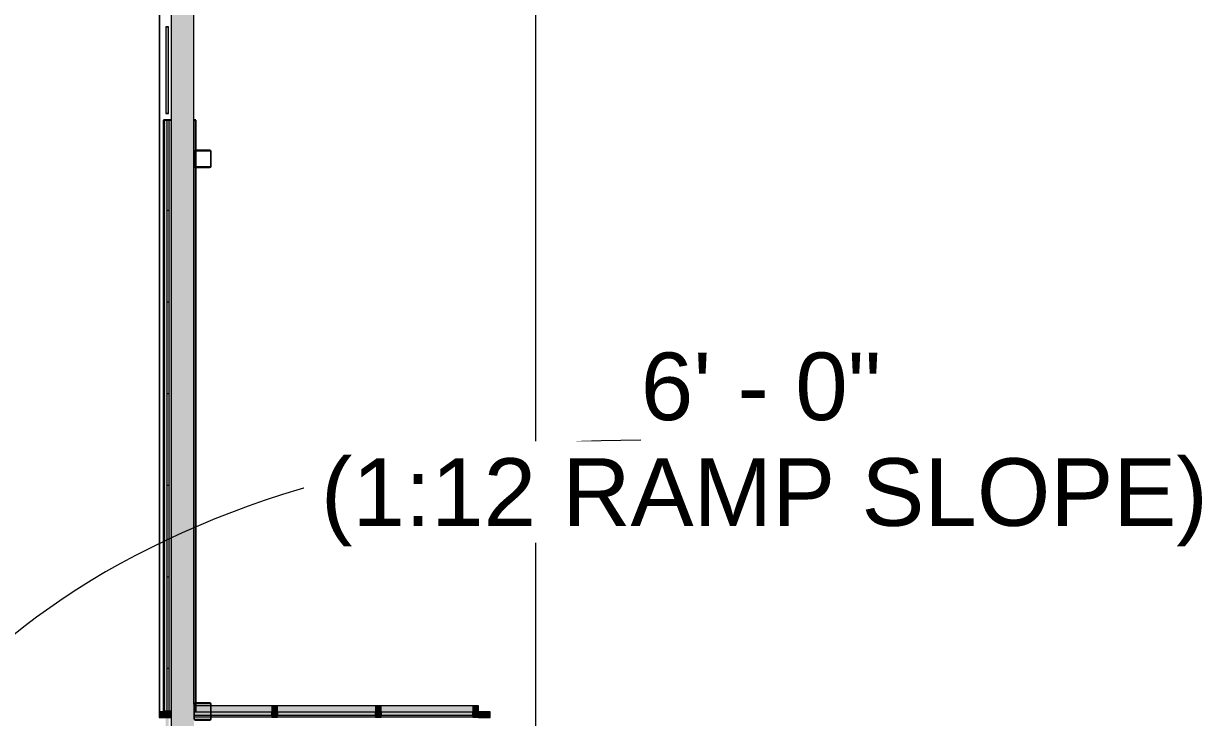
# Model space of a CAD drawing. Header units: inches. Extents: x 20461 to 27285, y -26063 to -19005.
# Drawn here: x 22010.2 to 22422.5, y -22545.1 to -22302.8 of the extents above; entities that cross this region are included whole.
import ezdxf

# ---------------------------------------------------------------- set-up
doc = ezdxf.new("R2010")
doc.units = ezdxf.units.IN
doc.header["$MEASUREMENT"] = 0
for name, color, linetype, lineweight in [('A-ANNO-DIMS', 211, 'Continuous', 9), ('A-ANNO-DIMS-256', 211, 'Continuous', 9), ('A-DETL', 90, 'Continuous', 9), ('A-GLAZ-CURT', 52, 'Continuous', 9), ('A-GLAZ-CWMG', 51, 'Continuous', 9), ('A-WALL', 113, 'Continuous', 9), ('A-WALL-PATT', 111, 'Continuous', 25), ('C-BLDG-PADS', 91, 'Continuous', 9), ('C-TOPO', 7, 'Continuous', 9), ('L-SITE-WALL', 31, 'Continuous', 9), ('S-BEAM', 12, 'Continuous', 9), ('S-COLS', 52, 'Continuous', 9)]:
    doc.layers.add(name, color=color, linetype=linetype, lineweight=lineweight)
doc.styles.add('Arial_1', font='arial.ttf', dxfattribs={"height": 23.60479})
doc.dimstyles.new('Linear_-_3_32__Arial', dxfattribs={"dimscale": 12, "dimtxt": 24, "dimasz": 2.666667, "dimexe": 2, "dimexo": 1.333333, "dimgap": 1.333333, "dimtad": 1, "dimdec": 0, "dimzin": 1, "dimdsep": 46, "dimlunit": 4, "dimtxsty": 'Arial_1', "dimblk1": 'OBLIQUE', "dimblk2": 'OBLIQUE', "dimsah": 1, "dimcen": 0.09, "dimdle": 2, "dimazin": 0, "dimtfac": 1, "dimtdec": 4, "dimtix": 1, "dimtmove": 1, "dimatfit": 3, "dimfxl": 1, "dimtvp": 1, "dimtfill": 1, "dimfrac": 2, "dimtolj": 1, "dimtzin": 0, "dimarcsym": 2})

# ---------------------------------------------------------------- blocks, each defined once
blk = doc.blocks.new('Girt_C - 8_D-803273-Site Plan - Phase 1')
at = {"layer": 'S-BEAM'}
for points in [[(22061.64, -22786.18), (22061.83, -22786.18), (22061.83, -21134.62), (22061.64, -21134.62), (22061.64, -22773.58)], [(22069.45, -22786.18), (22069.45, -21134.62), (22061.83, -21134.62), (22061.83, -22786.18)], [(22069.52, -22786.18), (22069.64, -22786.18), (22069.52, -21134.62), (22069.45, -21134.62), (22069.45, -22786.18)]]:
    blk.add_hatch(color=256, dxfattribs=at).paths.add_polyline_path(points, flags=0)
for p, q in [((22061.64, -21134.62), (22061.64, -22786.18)), ((22069.64, -22540.52), (22069.64, -21134.62))]:
    blk.add_line(p, q, dxfattribs=at)
blk = doc.blocks.new('HSS-Hollow Structural Section-Column - HSS6X6X1_4-V23-Site Plan - Phase 1')
at = {"layer": 'S-COLS'}
h = blk.add_hatch(dxfattribs=at)
h.set_pattern_fill('FP_9', color=256, style=0, pattern_type=2)
h.set_pattern_definition([(225, (22072.64, -22543.053), (25.342707, -25.342707), []), (225, (22072.64, -22581.453), (25.342707, -25.342707), [])])
h.paths.add_polyline_path([(-2.53, 3), (-2.86, 2.86), (-3, 2.53), (-2.7, 2.7)], flags=0)
h.paths.add_polyline_path([(2.53, 3), (2.7, 2.7), (3, 2.53), (2.86, 2.86)], flags=0)
h.paths.add_polyline_path([(-2.53, 3), (-2.53, 2.77), (2.53, 2.77), (2.53, 3)], flags=0)
h.paths.add_polyline_path([(3, -2.53), (2.7, -2.7), (2.53, -3), (2.86, -2.86)], flags=0)
h.paths.add_polyline_path([(2.77, 2.53), (2.77, -2.53), (3, -2.53), (3, 2.53)], flags=0)
h.paths.add_polyline_path([(-3, -2.53), (-2.86, -2.86), (-2.53, -3), (-2.7, -2.7)], flags=0)
h.paths.add_polyline_path([(-2.77, 2.53), (-3, 2.53), (-3, -2.53), (-2.77, -2.53)], flags=0)
h.paths.add_polyline_path([(-2.53, -2.77), (-2.53, -3), (2.53, -3), (2.53, -2.77)], flags=0)
at = {"layer": 'S-COLS', "lineweight": 15}
for p, q in [((-3, 2.53), (-3, -2.53)), ((-2.77, -2.53), (-2.77, 2.53)), ((2.53, 3), (-2.53, 3)), ((-2.53, 2.77), (2.53, 2.77)), ((2.77, 2.53), (2.77, -2.53)), ((3, -2.53), (3, 2.53)), ((2.53, -2.77), (-2.53, -2.77)), ((-2.53, -3), (2.53, -3))]:
    blk.add_line(p, q, dxfattribs=at)
for centre, radius, start, end in [((-2.53, 2.53), 0.466, 90, 180), ((-2.53, 2.53), 0.233, 90, 180), ((2.53, 2.53), 0.466, 360, 90), ((2.53, 2.53), 0.233, 0, 90), ((-2.53, -2.53), 0.466, 180, 270), ((-2.53, -2.53), 0.233, 180, 270), ((2.53, -2.53), 0.466, 270, 360), ((2.53, -2.53), 0.233, 270, 360)]:
    blk.add_arc(centre, radius, start, end, dxfattribs=at)
blk = doc.blocks.new('System Panel - Glazed-V35-Site Plan - Phase 1')
at = {"layer": 'A-GLAZ-CURT', "transparency": 33554649}
h = blk.add_hatch(color=256, dxfattribs=at)
h.paths.add_polyline_path([(-4.83, -1.25), (-4.83, -0.25), (-10.36, -0.25), (-10.36, -1.25)], flags=0)
h.paths.add_polyline_path([(16.59, -1.25), (16.59, -0.25), (-4.59, -0.25), (-4.59, -1.25)], flags=0)
at = {"layer": 'A-GLAZ-CURT'}
for p, q in [((-4.83, -0.25), (-10.36, -0.25)), ((-4.83, -0.25), (-10.36, -0.25)), ((-10.36, -1.25), (-4.83, -1.25)), ((-10.36, -1.25), (-4.83, -1.25)), ((16.59, -0.25), (-4.59, -0.25)), ((16.59, -0.25), (-4.59, -0.25)), ((-4.59, -1.25), (16.59, -1.25)), ((-4.59, -1.25), (16.59, -1.25)), ((16.59, -1.25), (16.59, -0.25)), ((16.59, -0.25), (16.59, -1.25))]:
    blk.add_line(p, q, dxfattribs=at)
blk = doc.blocks.new('System Panel - Glazed-V36-Site Plan - Phase 1')
at = {"layer": 'A-GLAZ-CURT', "transparency": 33554649}
blk.add_hatch(color=256, dxfattribs=at).paths.add_polyline_path([(-17.09, -1.25), (17.09, -1.25), (17.09, -0.25), (-17.09, -0.25)], flags=0)
at = {"layer": 'A-GLAZ-CURT'}
for p, q in [((17.09, -0.25), (-17.09, -0.25)), ((-17.09, -0.25), (-17.09, -1.25)), ((-17.09, -1.25), (-17.09, -0.25)), ((17.09, -0.25), (-17.09, -0.25)), ((-17.09, -1.25), (17.09, -1.25)), ((-17.09, -1.25), (17.09, -1.25)), ((17.09, -1.25), (17.09, -0.25)), ((17.09, -0.25), (17.09, -1.25))]:
    blk.add_line(p, q, dxfattribs=at)
blk = doc.blocks.new('System Panel - Glazed-840710-Site Plan - Phase 1')
at = {"layer": 'A-GLAZ-CURT', "transparency": 33554649}
blk.add_hatch(color=256, dxfattribs=at).paths.add_polyline_path([(16, -1.25), (16, -0.25), (-16, -0.25), (-16, -1.25)], flags=0)
at = {"layer": 'A-GLAZ-CURT'}
for p, q in [((16, -0.25), (-16, -0.25)), ((-16, -0.25), (-16, -1.25)), ((-16, -1.25), (-16, -0.25)), ((16, -0.25), (-16, -0.25)), ((-16, -1.25), (16, -1.25)), ((-16, -1.25), (16, -1.25)), ((16, -1.25), (16, -0.25)), ((16, -0.25), (16, -1.25))]:
    blk.add_line(p, q, dxfattribs=at)
blk = doc.blocks.new('Rectangular Mullion - Rectangular Mullion 1-V37-Site Plan - Phase 1')
at = {"layer": 'A-GLAZ-CWMG'}
h = blk.add_hatch(color=256, dxfattribs=at)
h.paths.add_polyline_path([(22075.64, -22545.05), (22096.83, -22545.05), (22096.83, -22544.3), (22075.64, -22544.3)], flags=0)
h.paths.add_polyline_path([(22075.41, -22545.05), (22075.41, -22544.3), (22069.87, -22544.3), (22069.87, -22545.05), (22070.27, -22545.05)], flags=0)
h.paths.add_polyline_path([(22075.64, -22543.3), (22096.83, -22543.3), (22096.83, -22541.05), (22075.64, -22541.05)], flags=0)
h.paths.add_polyline_path([(22070.27, -22543.3), (22075.41, -22543.3), (22075.41, -22541.05), (22070.27, -22541.05), (22070.27, -22542.93), (22069.87, -22542.93), (22069.87, -22543.3)], flags=0)
h = blk.add_hatch(color=256, dxfattribs=at)
h.paths.add_polyline_path([(22075.64, -22544.3), (22096.83, -22544.3), (22096.83, -22543.3), (22075.64, -22543.3)], flags=0)
h.paths.add_polyline_path([(22070.27, -22544.3), (22075.41, -22544.3), (22075.41, -22543.3), (22069.87, -22543.3), (22069.87, -22544.3)], flags=0)
for p, q in [((22075.41, -22541.05), (22070.27, -22541.05)), ((22096.83, -22541.05), (22075.64, -22541.05)), ((22075.41, -22545.05), (22069.87, -22545.05)), ((22096.83, -22545.05), (22075.64, -22545.05))]:
    blk.add_line(p, q, dxfattribs=at)
blk = doc.blocks.new('Rectangular Mullion - Rectangular Mullion 1-769211-Site Plan - Phase 1')
at = {"layer": 'A-GLAZ-CWMG'}
h = blk.add_hatch(color=256, dxfattribs=at)
h.paths.add_polyline_path([(22798.39, -22493.23), (22798.39, -22459.04), (22797.64, -22459.04), (22797.64, -22493.23)], flags=0)
h.paths.add_polyline_path([(22796.64, -22493.23), (22796.64, -22459.04), (22794.39, -22459.04), (22794.39, -22493.23)], flags=0)
blk.add_hatch(color=256, dxfattribs=at).paths.add_polyline_path([(22797.64, -22493.23), (22797.64, -22459.04), (22796.64, -22459.04), (22796.64, -22493.23)], flags=0)
for p, q in [((22794.39, -22459.04), (22794.39, -22493.23)), ((22798.39, -22459.04), (22798.39, -22493.23))]:
    blk.add_line(p, q, dxfattribs=at)
blk = doc.blocks.new('Rectangular Mullion - Rectangular Mullion 1-840709-Site Plan - Phase 1')
at = {"layer": 'A-GLAZ-CWMG'}
h = blk.add_hatch(color=256, dxfattribs=at)
h.paths.add_polyline_path([(22167.02, -22545.05), (22167.02, -22544.3), (22135.02, -22544.3), (22135.02, -22545.05)], flags=0)
h.paths.add_polyline_path([(22167.02, -22543.3), (22167.02, -22541.05), (22135.02, -22541.05), (22135.02, -22543.3)], flags=0)
blk.add_hatch(color=256, dxfattribs=at).paths.add_polyline_path([(22167.02, -22544.3), (22167.02, -22543.3), (22135.02, -22543.3), (22135.02, -22544.3)], flags=0)
for p, q in [((22167.02, -22541.05), (22135.02, -22541.05)), ((22167.02, -22545.05), (22135.02, -22545.05))]:
    blk.add_line(p, q, dxfattribs=at)
blk = doc.blocks.new('Rectangular Mullion - Rectangular Mullion 1-838588-Site Plan - Phase 1')
at = {"layer": 'A-GLAZ-CWMG'}
blk.add_hatch(color=256, dxfattribs=at).paths.add_polyline_path([(0, 2), (0, -2), (-2, -2), (-2, 2)], flags=0)
at = {"layer": 'A-GLAZ-CWMG', "lineweight": 13}
for p, q in [((-2, 2), (0, 2)), ((-2, -2), (-2, 2)), ((0, 2), (0, -2)), ((0, -2), (-2, -2))]:
    blk.add_line(p, q, dxfattribs=at)
blk = doc.blocks.new('Rectangular Mullion - Rectangular Mullion 1-827464-Site Plan - Phase 1')
at = {"layer": 'A-GLAZ-CWMG'}
blk.add_hatch(color=256, dxfattribs=at).paths.add_polyline_path([(1, -2), (-1, -2), (-1, 2), (1, 2)], flags=0)
at = {"layer": 'A-GLAZ-CWMG', "lineweight": 13}
for p, q in [((-1, 2), (1, 2)), ((-1, -2), (-1, 2)), ((1, 2), (1, -2)), ((1, -2), (-1, -2))]:
    blk.add_line(p, q, dxfattribs=at)
blk = doc.blocks.new('Rectangular Mullion - Rectangular Mullion 1-838712-Site Plan - Phase 1')
at = {"layer": 'A-GLAZ-CWMG'}
blk.add_hatch(color=256, dxfattribs=at).paths.add_polyline_path([(-2, -2), (0, -2), (0, 2), (-2, 2)], flags=0)
at = {"layer": 'A-GLAZ-CWMG', "lineweight": 13}
for p, q in [((0, 2), (-2, 2)), ((-2, 2), (-2, -2)), ((0, -2), (0, 2)), ((-2, -2), (0, -2))]:
    blk.add_line(p, q, dxfattribs=at)
blk = doc.blocks.new('Rectangular Mullion - Rectangular Mullion 1-827475-Site Plan - Phase 1')
at = {"layer": 'A-GLAZ-CWMG'}
blk.add_hatch(color=256, dxfattribs=at).paths.add_polyline_path([(0, -2), (0, 2), (-2, 2), (-2, -2)], flags=0)
at = {"layer": 'A-GLAZ-CWMG', "lineweight": 13}
for p, q in [((0, 2), (-2, 2)), ((-2, 2), (-2, -2)), ((0, -2), (0, 2)), ((-2, -2), (0, -2))]:
    blk.add_line(p, q, dxfattribs=at)
blk = doc.blocks.new('System Panel - Glazed-827491-Site Plan - Phase 1')
at = {"layer": 'A-GLAZ-CURT', "transparency": 33554649}
blk.add_hatch(color=256, dxfattribs=at).paths.add_polyline_path([(-15.13, -1.25), (15.12, -1.25), (15.12, -0.25), (-15.13, -0.25)], flags=0)
at = {"layer": 'A-GLAZ-CURT'}
for p, q in [((15.12, -0.25), (-15.13, -0.25)), ((-15.13, -0.25), (-15.13, -1.25)), ((-15.13, -1.25), (-15.13, -0.25)), ((15.12, -0.25), (-15.13, -0.25)), ((-15.13, -1.25), (15.12, -1.25)), ((-15.13, -1.25), (15.12, -1.25)), ((15.12, -1.25), (15.12, -0.25)), ((15.12, -0.25), (15.12, -1.25))]:
    blk.add_line(p, q, dxfattribs=at)
blk = doc.blocks.new('DIMBLOCK83-Site Plan - Phase 1')
at = {"layer": 'A-ANNO-DIMS-256'}
for p, q in [((21983.24, -22727.09), (21983.24, -22602.19)), ((21911.24, -22619.56), (21911.24, -22650.19)), ((21911.24, -22626.19), (21911.24, -22619.56)), ((21887.24, -22626.19), (22007.24, -22626.19)), ((21983.24, -22626.19), (21983.24, -22727.09))]:
    blk.add_line(p, q, dxfattribs=at)
at = {"layer": 'A-ANNO-DIMS-256', "lineweight": 50}
for p, q in [((21911.24, -22626.19), (21927.24, -22610.19)), ((21983.24, -22626.19), (21999.24, -22610.19)), ((21911.24, -22626.19), (21895.24, -22642.19)), ((21983.24, -22626.19), (21967.24, -22642.19))]:
    blk.add_line(p, q, dxfattribs=at)
at = {"layer": 'A-ANNO-DIMS-256'}
blk.add_ellipse((22225.66, -22626.19), major_axis=(278.43, 0), ratio=0.63887, start_param=1.570796, end_param=3.141593, dxfattribs=at)
at = {"layer": 'A-ANNO-DIMS-256', "color": 0, "insert": (22113.97, -22454.61), "char_height": 23.6048, "width": 368.64, "attachment_point": 1, "line_spacing_factor": 0.938532, "style": 'Arial_1', "bg_fill": 3, "box_fill_scale": 1.25, "bg_fill_color": 0, "bg_fill_transparency": 0}
blk.add_mtext('(1:12 RAMP SLOPE)', dxfattribs=at)
at = {"layer": 'A-ANNO-DIMS-256', "color": 0, "insert": (22225.66, -22417.69), "char_height": 23.605, "width": 100.5785, "attachment_point": 1, "line_spacing_factor": 0.938532, "style": 'Arial_1', "bg_fill": 3, "box_fill_scale": 1.25, "bg_fill_color": 0, "bg_fill_transparency": 0}
blk.add_mtext('6\' - 0"', dxfattribs=at)
blk = doc.blocks.new('_Oblique')
at = {"color": 0, "linetype": 'ByBlock', "lineweight": -2}
blk.add_line((-0.5, -0.5), (0.5, 0.5), dxfattribs=at)

msp = doc.modelspace()

# ---------------------------------------------------------------- hatches: boundary and pattern name
at = {"layer": 'A-WALL-PATT', "lineweight": 9}
h = msp.add_hatch(dxfattribs=at)
h.set_pattern_fill('FP_8', color=256, style=0, pattern_type=2)
h.set_pattern_definition([(0, (0, 0), (0, 32), []), (90, (0, 0), (-32, 2e-15), [])])
h.paths.add_polyline_path([(22060.890225, -22542.92781), (22060.890225, -22336.55281), (22060.140225, -22336.55281), (22060.140225, -22542.92781)], flags=0)
at = {"layer": 'C-BLDG-PADS', "lineweight": 5}
h = msp.add_hatch(color=256, dxfattribs=at)
h.paths.add_polyline_path([(25803.765225, -22797.17781), (25834.015225, -22797.17781), (25834.015225, -22796.17781), (25803.765225, -22796.17781), (25803.765225, -22796.80281)], flags=0)
h.paths.add_polyline_path([(26281.202725, -22797.17781), (26281.515225, -22797.17781), (26281.515225, -22796.17781), (26271.390225, -22796.17781), (26271.390225, -22797.17781), (26281.20127, -22797.17781)], flags=0)
h.paths.add_polyline_path([(26160.827725, -22797.17781), (26160.827725, -22796.17781), (26126.640225, -22796.17781), (26126.640225, -22797.17781), (26127.640225, -22797.17781)], flags=0)
h.paths.add_polyline_path([(26090.452725, -22797.17781), (26124.640225, -22797.17781), (26124.640225, -22796.17781), (26090.452725, -22796.17781)], flags=0)
h.paths.add_polyline_path([(26197.015225, -22797.17781), (26197.015225, -22796.17781), (26162.827725, -22796.17781), (26162.827725, -22797.17781), (26163.214247, -22797.17781)], flags=0)
h.paths.add_polyline_path([(26016.077725, -22797.17781), (26016.077725, -22796.17781), (25983.015225, -22796.17781), (25983.015225, -22797.17781), (25994.980247, -22797.17781)], flags=0)
h.paths.add_polyline_path([(26233.202725, -22797.17781), (26233.202725, -22796.17781), (26199.015225, -22796.17781), (26199.015225, -22797.17781)], flags=0)
h.paths.add_polyline_path([(26269.390225, -22797.17781), (26269.390225, -22796.17781), (26235.202725, -22796.17781), (26235.202725, -22797.17781), (26266.890225, -22797.17781)], flags=0)
h.paths.add_polyline_path([(25080.015225, -22797.17781), (25110.265225, -22797.17781), (25110.265225, -22796.17781), (25080.015225, -22796.17781), (25080.015225, -22796.80281)], flags=0)
h.paths.add_polyline_path([(23584.265225, -22797.17781), (23614.515225, -22797.17781), (23614.515225, -22796.17781), (23584.265225, -22796.17781), (23584.265225, -22796.80281)], flags=0)
h.paths.add_polyline_path([(22812.265225, -22797.17781), (22842.515225, -22797.17781), (22842.515225, -22796.17781), (22812.265225, -22796.17781), (22812.265225, -22796.80281)], flags=0)
h.paths.add_polyline_path([(24208.577725, -22797.17781), (24241.765225, -22797.17781), (24241.765225, -22796.17781), (24208.577725, -22796.17781)], flags=0)
h.paths.add_polyline_path([(24170.390225, -22797.17781), (24170.390225, -22796.17781), (24136.202725, -22796.17781), (24136.202725, -22797.17781), (24144.406247, -22797.17781)], flags=0)
h.paths.add_polyline_path([(24101.265225, -22797.17781), (24134.202725, -22797.17781), (24134.202725, -22796.17781), (24101.265225, -22796.17781), (24101.265225, -22796.80281)], flags=0)
h.paths.add_polyline_path([(22069.452725, -22797.17781), (22095.765225, -22797.17781), (22095.765225, -22796.17781), (22061.577725, -22796.17781), (22061.577725, -22797.17781), (22068.995387, -22797.17781)], flags=0)
h.paths.add_polyline_path([(22206.327725, -22797.17781), (22240.515225, -22797.17781), (22240.515225, -22796.17781), (22206.327725, -22796.17781)], flags=0)
h.paths.add_polyline_path([(22421.452725, -22797.17781), (22421.452725, -22796.17781), (22387.265225, -22796.17781), (22387.265225, -22797.17781)], flags=0)
h.paths.add_polyline_path([(22456.515225, -22797.17781), (22456.515225, -22796.17781), (22423.452725, -22796.17781), (22423.452725, -22797.17781)], flags=0)
h.paths.add_polyline_path([(22097.765225, -22797.17781), (22131.952725, -22797.17781), (22131.952725, -22796.17781), (22097.765225, -22796.17781)], flags=0)
h.paths.add_polyline_path([(22242.515225, -22797.17781), (22276.702725, -22797.17781), (22276.702725, -22796.17781), (22242.515225, -22796.17781)], flags=0)
h.paths.add_polyline_path([(22278.702725, -22797.17781), (22312.890225, -22797.17781), (22312.890225, -22796.17781), (22278.702725, -22796.17781)], flags=0)
h.paths.add_polyline_path([(22204.327725, -22797.17781), (22204.327725, -22796.17781), (22170.140225, -22796.17781), (22170.140225, -22797.17781)], flags=0)
h.paths.add_polyline_path([(22314.890225, -22797.17781), (22349.077725, -22797.17781), (22349.077725, -22796.17781), (22314.890225, -22796.17781)], flags=0)
h.paths.add_polyline_path([(22385.265225, -22797.17781), (22385.265225, -22796.17781), (22351.077725, -22796.17781), (22351.077725, -22797.17781)], flags=0)
h.paths.add_polyline_path([(22133.952725, -22797.17781), (22168.140225, -22797.17781), (22168.140225, -22796.17781), (22133.952725, -22796.17781)], flags=0)
h.paths.add_polyline_path([(22059.765225, -22793.42781), (22060.765225, -22793.42781), (22060.765225, -22761.17781), (22059.765225, -22761.17781), (22059.765225, -22786.17781)], flags=0)
h.paths.add_polyline_path([(24135.452725, -22787.30281), (24136.452725, -22787.30281), (24136.452725, -22760.24031), (24135.452725, -22760.24031), (24135.452725, -22786.67781)], flags=0)
h.paths.add_polyline_path([(22059.765225, -22759.17781), (22060.765225, -22759.17781), (22060.765225, -22724.99031), (22059.765225, -22724.99031)], flags=0)
h.paths.add_polyline_path([(22059.765225, -22722.99031), (22060.765225, -22722.99031), (22060.765225, -22688.80281), (22059.765225, -22688.80281)], flags=0)
h.paths.add_polyline_path([(24136.452725, -22722.05281), (24136.452725, -22687.86531), (24135.452725, -22687.86531), (24135.452725, -22722.05281)], flags=0)
h.paths.add_polyline_path([(22059.765225, -22686.80281), (22060.765225, -22686.80281), (22060.765225, -22652.61531), (22059.765225, -22652.61531)], flags=0)
h.paths.add_polyline_path([(22059.765225, -22578.24031), (22060.765225, -22578.24031), (22060.765225, -22545.17781), (22059.765225, -22545.17781), (22059.765225, -22554.258645)], flags=0)
h.paths.add_polyline_path([(22059.765225, -22334.17781), (22060.765225, -22334.17781), (22060.765225, -22303.92781), (22059.765225, -22303.92781)], flags=0)
h.paths.add_polyline_path([(22059.765225, -21899.92781), (22060.765225, -21899.92781), (22060.765225, -21869.67781), (22059.765225, -21869.67781), (22059.765225, -21896.304645)], flags=0)
h.paths.add_polyline_path([(22060.765225, -21176.17781), (22060.765225, -21145.92781), (22059.765225, -21145.92781), (22059.765225, -21176.17781), (22060.140225, -21176.17781)], flags=0)
at = {"layer": 'L-SITE-WALL', "lineweight": 5}
for points in [[(22059.265225, -22542.92781), (22059.265225, -22336.55281), (22059.015225, -22336.55281), (22059.015225, -22542.92781)], [(22060.140225, -22542.92781), (22060.140225, -22336.55281), (22059.265225, -22336.55281), (22059.265225, -22542.92781)], [(22061.640225, -22542.92781), (22061.640225, -22336.55281), (22060.890225, -22336.55281), (22060.890225, -22542.92781)]]:
    msp.add_hatch(color=256, dxfattribs=at).paths.add_polyline_path(points, flags=0)
at = {"layer": 'L-SITE-WALL'}
h = msp.add_hatch(color=256, dxfattribs=at)
h.paths.add_polyline_path([(22070.106225, -22540.05281), (22070.265225, -22540.05281), (22070.265225, -22336.55281), (22069.640225, -22336.55281), (22069.736737, -22540.28581), (22069.776714, -22540.189299), (22069.941469, -22540.121055)], flags=0)
h.paths.add_polyline_path([(22069.873225, -22542.92781), (22070.265225, -22542.92781), (22070.265225, -22540.28581), (22070.106225, -22540.28581), (22070.106225, -22540.05281), (22069.776714, -22540.444163), (22069.873225, -22540.51881)], flags=0)

# ---------------------------------------------------------------- linework, layer by layer
at = {"layer": 'A-DETL'}
msp.add_line((22189.015225, -22787.303968), (22189.015225, -21414.11531), dxfattribs=at)
at = {"layer": 'A-WALL'}
for p, q in [((22059.265225, -22336.55281), (22059.265225, -22542.92781)), ((22060.140225, -22336.55281), (22060.140225, -22542.92781)), ((22060.890225, -22336.55281), (22060.890225, -22542.92781))]:
    msp.add_line(p, q, dxfattribs=at)
at = {"layer": 'C-BLDG-PADS'}
msp.add_line((22057.640225, -21869.67781), (22057.640225, -22543.17781), dxfattribs=at)
at = {"layer": 'C-TOPO'}
msp.add_line((22057.640625, -22543.17781), (22057.640625, -21869.67781), dxfattribs=at)
at = {"layer": 'L-SITE-WALL', "lineweight": 25}
for p, q in [((22061.640225, -22336.55281), (22059.015225, -22336.55281)), ((22059.015225, -22336.55281), (22059.015225, -22542.92781)), ((22070.265225, -22336.55281), (22069.625274, -22336.55281)), ((22070.265225, -22540.05281), (22070.265225, -22336.55281)), ((22059.015225, -22542.92781), (22061.640225, -22542.92781)), ((22069.873225, -22542.92781), (22070.265225, -22542.92781)), ((22070.265225, -22542.92781), (22070.265225, -22540.2785))]:
    msp.add_line(p, q, dxfattribs=at)
at = {"layer": 'S-COLS', "lineweight": 15}
for p, q in [((22069.873225, -22352.58681), (22069.873225, -22347.51881)), ((22075.174225, -22347.05281), (22070.106225, -22347.05281)), ((22070.106225, -22347.28581), (22075.174225, -22347.28581)), ((22075.407225, -22347.51881), (22075.407225, -22352.58681)), ((22075.640225, -22352.58681), (22075.640225, -22347.51881)), ((22075.174225, -22352.81981), (22070.106225, -22352.81981)), ((22070.106225, -22353.05281), (22075.174225, -22353.05281))]:
    msp.add_line(p, q, dxfattribs=at)
for centre, radius, start, end in [((22070.106225, -22347.51881), 0.466, 90, 180), ((22070.106225, -22347.51881), 0.233, 90, 180), ((22075.174225, -22347.51881), 0.466, 0, 90), ((22075.174225, -22347.51881), 0.233, 0, 90), ((22070.106225, -22352.58681), 0.466, 180, 270), ((22070.106225, -22352.58681), 0.233, 180, 270), ((22075.174225, -22352.58681), 0.466, 270, 0), ((22075.174225, -22352.58681), 0.233, 270, 0)]:
    msp.add_arc(centre, radius, start, end, dxfattribs=at)

# ---------------------------------------------------------------- block references
at = {"layer": 'A-GLAZ-CURT', "rotation": 89.99999999996432}
msp.add_blockref('System Panel - Glazed-827491-Site Plan - Phase 1', (22059.515225, -22319.05281), dxfattribs=at)
at = {"layer": 'A-GLAZ-CURT'}
for name, p in [('System Panel - Glazed-V35-Site Plan - Phase 1', (22080.233975, -22543.05281)), ('System Panel - Glazed-V36-Site Plan - Phase 1', (22115.921475, -22543.05281)), ('System Panel - Glazed-840710-Site Plan - Phase 1', (22151.015225, -22543.05281))]:
    msp.add_blockref(name, p, dxfattribs=at)
at = {"layer": 'A-GLAZ-CWMG'}
for name, p, rotation in [('Rectangular Mullion - Rectangular Mullion 1-827475-Site Plan - Phase 1', (22059.515225, -22543.17781), 90), ('Rectangular Mullion - Rectangular Mullion 1-769211-Site Plan - Phase 1', (44592.058973, 253.337415), 270.0000000000043), ('Rectangular Mullion - Rectangular Mullion 1-838712-Site Plan - Phase 1', (22171.015225, -22543.17781), 89.99999999999999)]:
    msp.add_blockref(name, p, dxfattribs=dict(at, rotation=rotation))
for name in ['Rectangular Mullion - Rectangular Mullion 1-V37-Site Plan - Phase 1', 'Rectangular Mullion - Rectangular Mullion 1-840709-Site Plan - Phase 1']:
    msp.add_blockref(name, (0, 0), dxfattribs=at)
at = {"layer": 'A-GLAZ-CWMG', "extrusion": (0, 0, -1), "rotation": 180}
for name, p in [('Rectangular Mullion - Rectangular Mullion 1-827464-Site Plan - Phase 1', (-22097.827725, -22543.05281)), ('Rectangular Mullion - Rectangular Mullion 1-827464-Site Plan - Phase 1', (-22134.015225, -22543.05281)), ('Rectangular Mullion - Rectangular Mullion 1-838588-Site Plan - Phase 1', (-22169.015225, -22543.05281))]:
    msp.add_blockref(name, p, dxfattribs=at)
at = {"layer": 'S-BEAM'}
msp.add_blockref('Girt_C - 8_D-803273-Site Plan - Phase 1', (0, 0), dxfattribs=at)
at = {"layer": 'S-COLS', "rotation": 180}
msp.add_blockref('HSS-Hollow Structural Section-Column - HSS6X6X1_4-V23-Site Plan - Phase 1', (22072.640225, -22543.05281), dxfattribs=at)

# ---------------------------------------------------------------- next in the draw order: dimensions: what is measured, and where the dimension line sits
at = {"layer": 'A-ANNO-DIMS'}
dim = msp.add_linear_dim(base=(21983.235225, -22626.187818), p1=(21911.235225, -22603.560401), p2=(21983.235225, -22743.087163), text='<>\\X(1:12 RAMP SLOPE)', dimstyle='Linear_-_3_32__Arial', override={"dimpost": '<>', "dimfxl": 157.008654}, dxfattribs=at)
dim.commit()
dim.dimension.update_dxf_attribs({"geometry": 'DIMBLOCK83-Site Plan - Phase 1', "text_midpoint": (22225.661091, -22449.162741), "dimtype": 160})

doc.saveas('drawing.dxf')
